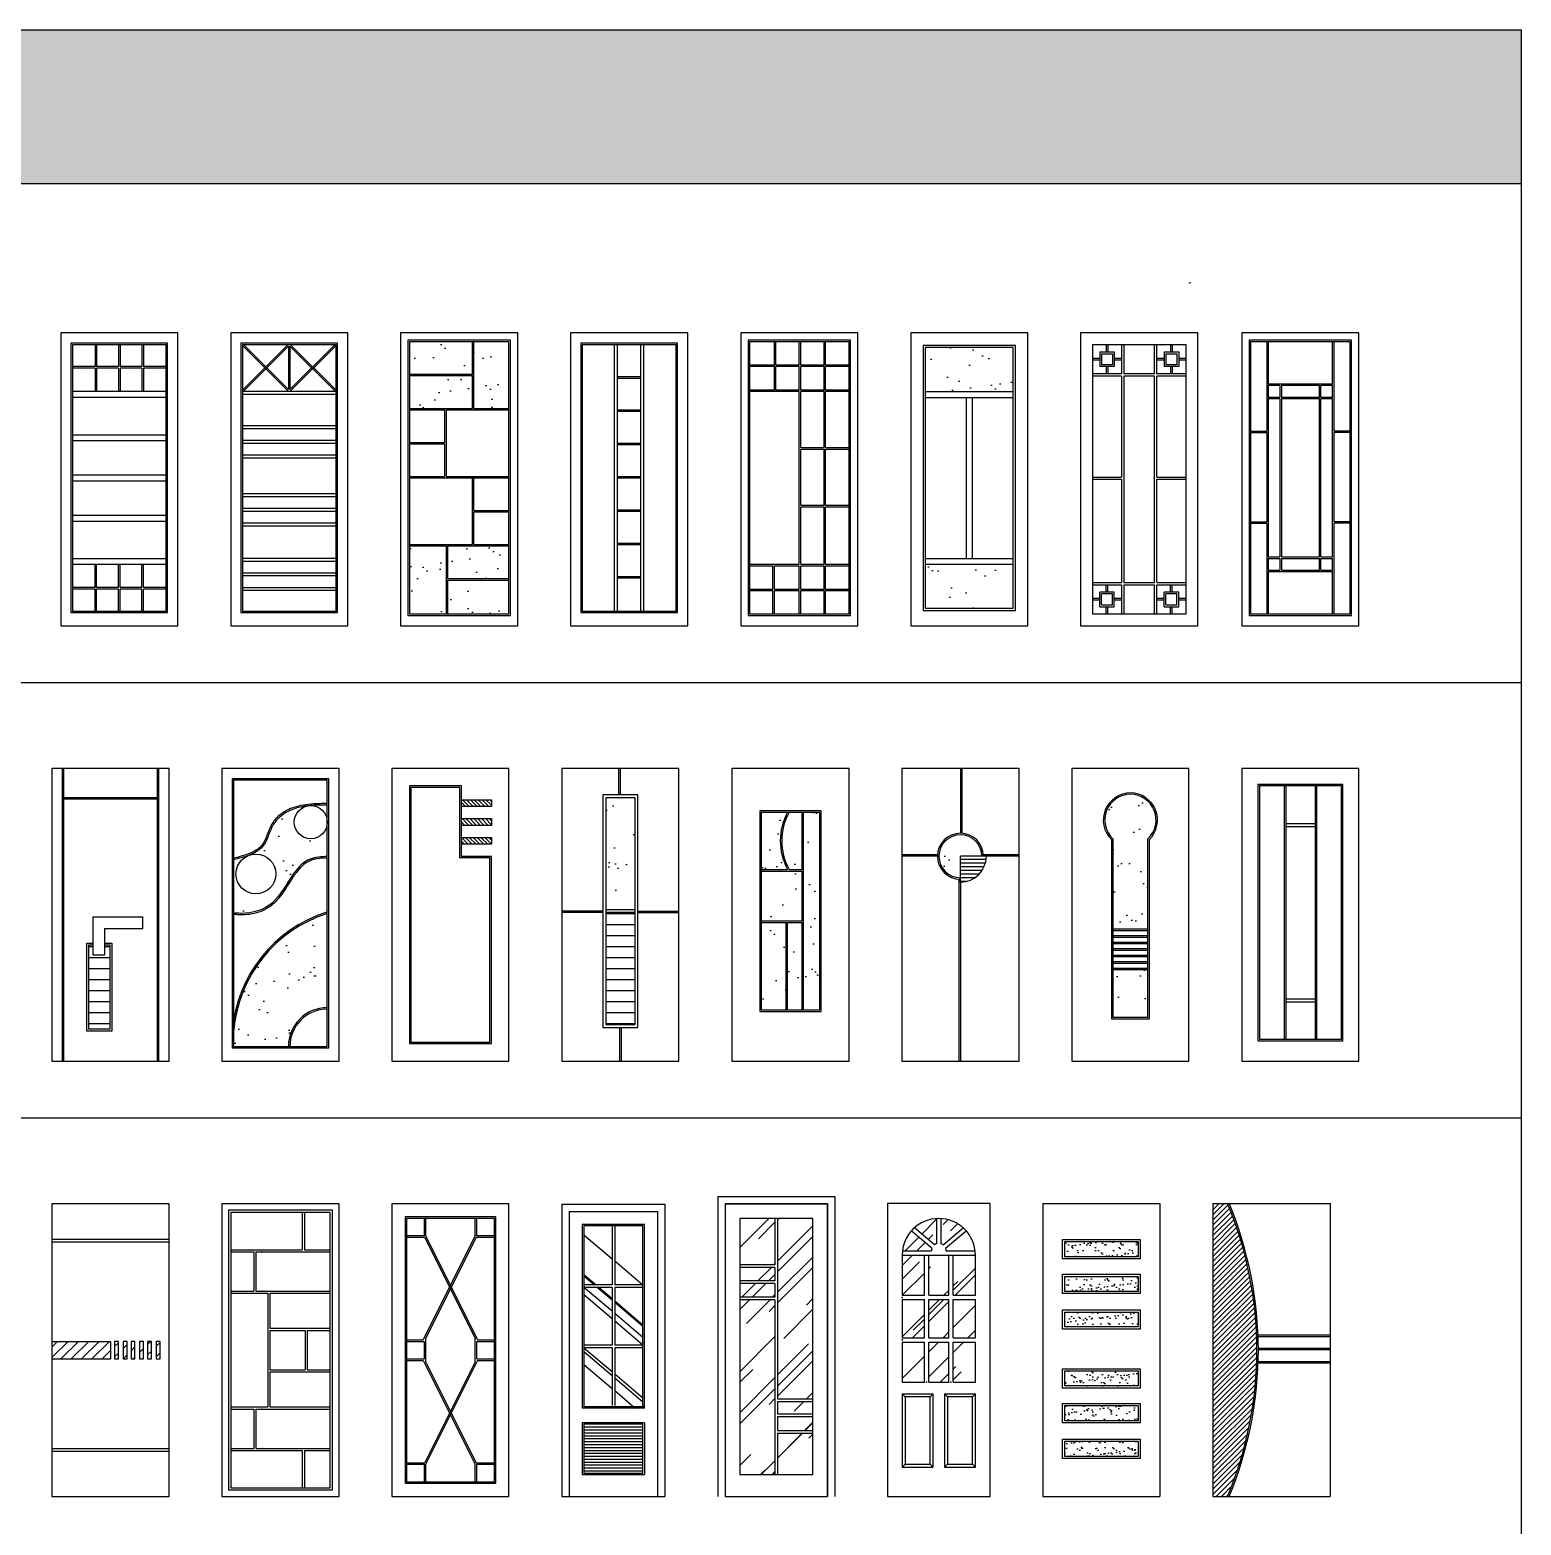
# Model space of a CAD drawing. Header units: millimetres. Extents: x 359 to 33527, y 260 to 20713.
# Drawn here: x 23340 to 33527, y 10499 to 20713 of the extents above; entities that cross this region are included whole.
import ezdxf

# ---------------------------------------------------------------- set-up
doc = ezdxf.new("R2010")
doc.units = ezdxf.units.MM
doc.layers.add('www.cad-blocks.net', color=7, linetype='Continuous')

# ---------------------------------------------------------------- blocks, each defined once
blk = doc.blocks.new('A$C00F15E11')
for p, q in [((235, 1920), (235, 1770)), ((245, 1920), (245, 1770)), ((395, 1920), (395, 1770)), ((405, 1920), (405, 1770)), ((555, 1920), (555, 1770)), ((565, 1920), (565, 1770)), ((235, 1770), (80, 1770)), ((235, 1760), (80, 1760)), ((235, 1760), (235, 1600)), ((395, 1770), (245, 1770)), ((395, 1760), (245, 1760)), ((245, 1760), (245, 1600)), ((395, 1760), (395, 1600)), ((555, 1770), (405, 1770)), ((555, 1760), (405, 1760)), ((405, 1760), (405, 1600)), ((555, 1760), (555, 1600)), ((720, 1770), (565, 1770)), ((720, 1760), (565, 1760)), ((565, 1760), (565, 1600)), ((720, 1600), (80, 1600)), ((720, 1560), (80, 1560)), ((80, 1305), (720, 1305)), ((80, 1265), (720, 1265)), ((80, 1030), (720, 1030)), ((80, 990), (720, 990)), ((80, 755), (720, 755)), ((80, 715), (720, 715)), ((80, 460), (720, 460)), ((80, 420), (720, 420)), ((235, 260), (235, 420)), ((245, 260), (245, 420)), ((395, 260), (395, 420)), ((405, 260), (405, 420)), ((555, 260), (555, 420)), ((565, 260), (565, 420)), ((235, 260), (80, 260)), ((235, 250), (80, 250)), ((235, 100), (235, 250)), ((395, 260), (245, 260)), ((245, 100), (245, 250)), ((395, 250), (245, 250)), ((395, 100), (395, 250)), ((555, 260), (405, 260)), ((405, 100), (405, 250)), ((555, 250), (405, 250)), ((555, 100), (555, 250)), ((720, 260), (565, 260)), ((720, 250), (565, 250)), ((565, 100), (565, 250))]:
    blk.add_line(p, q)
for points in [[(0, 0), (800, 0), (800, 2000), (0, 2000)], [(730, 1930), (70, 1930), (70, 90), (730, 90)], [(720, 1920), (80, 1920), (80, 100), (720, 100)]]:
    blk.add_lwpolyline(points, close=True)
blk = doc.blocks.new('A$C26A405C4')
for p, q in [((391, 1920), (80, 1609)), ((80, 1915), (395, 1600)), ((395, 1910), (85, 1600)), ((89, 1920), (395, 1614)), ((395, 1910), (395, 1614)), ((405, 1614), (711, 1920)), ((405, 1600), (720, 1915)), ((405, 1910), (405, 1614)), ((405, 1910), (715, 1600)), ((409, 1920), (720, 1609)), ((720, 1600), (80, 1600)), ((720, 1580), (80, 1580)), ((80, 1367), (720, 1367)), ((80, 1347), (720, 1347)), ((80, 1267), (720, 1267)), ((80, 1247), (720, 1247)), ((80, 1167), (720, 1167)), ((80, 1147), (720, 1147)), ((80, 903), (720, 903)), ((80, 883), (720, 883)), ((80, 803), (720, 803)), ((80, 783), (720, 783)), ((80, 703), (720, 703)), ((80, 683), (720, 683)), ((80, 462), (720, 462)), ((80, 442), (720, 442)), ((80, 362), (720, 362)), ((80, 342), (720, 342)), ((80, 262), (720, 262)), ((80, 242), (720, 242))]:
    blk.add_line(p, q)
for points in [[(0, 0), (800, 0), (800, 2000), (0, 2000)], [(730, 90), (730, 1930), (70, 1930), (70, 90)], [(720, 100), (720, 1920), (80, 1920), (80, 100)]]:
    blk.add_lwpolyline(points, close=True)
blk = doc.blocks.new('A$C752C6423')
h = blk.add_hatch()
h.set_pattern_fill('AR-SAND', color=256, scale=150, style=0)
h.set_pattern_definition([(37.5, (-105313.05, 60740.51), (-9.449, 289.02357), [0, -228, 0, -255, 0, -243.75]), (7.5, (-105313.05, 60740.5), (265.4665, 423.3219), [0, -123, 0, -205.5, 0, -78.75]), (327.5, (-105497.55, 60740.51), (467.1213, 0.84886), [0, -75, 0, -270, 0, -352.5]), (317.5, (-105497.55, 60740.5), (450.919, 131.6513), [0, -37.5, 0, -177, 0, -202.5])])
h.paths.add_polyline_path([(490, 1717), (490, 1940), (60, 1940), (60, 1717)])
h.paths.add_polyline_path([(740, 1940), (500, 1940), (500, 1485), (740, 1485)])
h.paths.add_polyline_path([(490, 1485), (490, 1707), (60, 1707), (60, 1485)])
h.paths.add_polyline_path([(310, 545), (60, 545), (60, 80), (310, 80)])
h.paths.add_polyline_path([(740, 322), (740, 545), (320, 545), (320, 322)])
h.paths.add_polyline_path([(740, 80), (740, 312), (320, 312), (320, 80)])
for p, q in [((490, 1717), (490, 1940)), ((500, 1485), (500, 1940)), ((490, 1717), (60, 1717)), ((490, 1707), (60, 1707)), ((490, 1485), (490, 1707)), ((60, 1485), (490, 1485)), ((60, 1475), (300, 1475)), ((300, 1475), (300, 1252)), ((310, 1475), (310, 1020)), ((310, 1475), (740, 1475)), ((500, 1485), (740, 1485)), ((60, 1252), (300, 1252)), ((60, 1242), (300, 1242)), ((300, 1242), (300, 1020)), ((60, 1020), (300, 1020)), ((60, 1010), (740, 1010)), ((310, 1020), (740, 1020)), ((490, 555), (490, 1010)), ((500, 787), (500, 1010)), ((500, 787), (740, 787)), ((500, 777), (740, 777)), ((500, 555), (500, 777)), ((60, 555), (490, 555)), ((60, 545), (310, 545)), ((310, 545), (310, 80)), ((320, 545), (740, 545)), ((320, 545), (320, 322)), ((500, 555), (740, 555)), ((320, 322), (740, 322)), ((320, 312), (740, 312)), ((320, 312), (320, 80))]:
    blk.add_line(p, q)
for points in [[(0, 0), (800, 0), (800, 2000), (0, 2000)], [(750, 1950), (50, 1950), (50, 70), (750, 70)], [(740, 1940), (60, 1940), (60, 80), (740, 80)]]:
    blk.add_lwpolyline(points, close=True)
blk = doc.blocks.new('A$C3696705E')
for p, q in [((300, 100), (300, 1920)), ((320, 100), (320, 1920)), ((480, 100), (480, 1920)), ((500, 100), (500, 1920)), ((320, 1702), (480, 1702)), ((320, 1692), (480, 1692)), ((320, 1475), (480, 1475)), ((320, 1465), (480, 1465)), ((320, 1247), (480, 1247)), ((320, 1237), (480, 1237)), ((320, 1020), (480, 1020)), ((320, 1010), (480, 1010)), ((320, 792), (480, 792)), ((320, 782), (480, 782)), ((320, 565), (480, 565)), ((320, 555), (480, 555)), ((320, 337), (480, 337)), ((320, 327), (480, 327))]:
    blk.add_line(p, q)
for points in [[(0, 0), (800, 0), (800, 2000), (0, 2000)], [(70, 90), (730, 90), (730, 1930), (70, 1930)], [(80, 100), (720, 100), (720, 1920), (80, 1920)]]:
    blk.add_lwpolyline(points, close=True)
for p in [(320, 1692), (320, 1465), (320, 1237), (320, 1010), (320, 782), (320, 555), (320, 327)]:
    blk.add_point(p)
blk = doc.blocks.new('A$C23E9397D')
for p, q in [((230, 1780), (230, 1940)), ((240, 1780), (240, 1940)), ((400, 1780), (400, 1940)), ((410, 1780), (410, 1940)), ((570, 1780), (570, 1940)), ((580, 1780), (580, 1940)), ((230, 1780), (60, 1780)), ((230, 1770), (60, 1770)), ((230, 1610), (230, 1770)), ((400, 1780), (240, 1780)), ((400, 1770), (240, 1770)), ((240, 1610), (240, 1770)), ((400, 1610), (400, 1770)), ((570, 1780), (410, 1780)), ((570, 1770), (410, 1770)), ((410, 1610), (410, 1770)), ((570, 1610), (570, 1770)), ((740, 1780), (580, 1780)), ((580, 1610), (580, 1770)), ((740, 1770), (580, 1770)), ((230, 1610), (60, 1610)), ((400, 1600), (60, 1600)), ((400, 1610), (240, 1610)), ((400, 420), (400, 1600)), ((570, 1610), (410, 1610)), ((570, 1600), (410, 1600)), ((410, 1217), (410, 1600)), ((570, 1217), (570, 1600)), ((740, 1610), (580, 1610)), ((580, 1217), (580, 1600)), ((740, 1600), (580, 1600)), ((410, 1217), (570, 1217)), ((410, 1207), (570, 1207)), ((410, 823), (410, 1207)), ((570, 823), (570, 1207)), ((580, 1217), (740, 1217)), ((580, 823), (580, 1207)), ((580, 1207), (740, 1207)), ((410, 823), (570, 823)), ((580, 823), (740, 823)), ((410, 813), (570, 813)), ((410, 420), (410, 813)), ((570, 420), (570, 813)), ((580, 813), (740, 813)), ((580, 420), (580, 813)), ((60, 420), (400, 420)), ((60, 410), (220, 410)), ((220, 250), (220, 410)), ((230, 250), (230, 410)), ((230, 410), (400, 410)), ((400, 250), (400, 410)), ((410, 420), (570, 420)), ((410, 410), (570, 410)), ((410, 250), (410, 410)), ((570, 250), (570, 410)), ((580, 420), (740, 420)), ((580, 250), (580, 410)), ((580, 410), (740, 410)), ((60, 250), (220, 250)), ((60, 240), (220, 240)), ((220, 80), (220, 240)), ((230, 250), (400, 250)), ((230, 240), (400, 240)), ((230, 80), (230, 240)), ((400, 80), (400, 240)), ((410, 250), (570, 250)), ((410, 240), (570, 240)), ((410, 80), (410, 240)), ((570, 80), (570, 240)), ((580, 250), (740, 250)), ((580, 80), (580, 240)), ((580, 240), (740, 240))]:
    blk.add_line(p, q)
for points in [[(0, 0), (800, 0), (800, 2000), (0, 2000)], [(750, 1950), (50, 1950), (50, 70), (750, 70)], [(740, 1940), (60, 1940), (60, 80), (740, 80)]]:
    blk.add_lwpolyline(points, close=True)
for p in [(230, 80), (400, 80), (570, 80)]:
    blk.add_point(p)
blk = doc.blocks.new('A$C69581939')
h = blk.add_hatch()
h.set_pattern_fill('AR-SAND', color=256, scale=150, style=0)
h.set_pattern_definition([(37.5, (-110777.88, 60740.51), (-9.449, 289.02357), [0, -228, 0, -255, 0, -243.75]), (7.5, (-110777.9, 60740.5), (265.4665, 423.3219), [0, -123, 0, -205.5, 0, -78.75]), (327.5, (-110962.38, 60740.51), (467.1213, 0.84886), [0, -75, 0, -270, 0, -352.5]), (317.5, (-110962.4, 60740.5), (450.919, 131.6513), [0, -37.5, 0, -177, 0, -202.5])])
h.paths.add_polyline_path([(100, 1900), (100, 1600), (700, 1600), (700, 1900)])
h.paths.add_polyline_path([(700, 120), (700, 420), (100, 420), (100, 120)])
for p, q in [((100, 1600), (700, 1600)), ((100, 1560), (700, 1560)), ((380, 1560), (380, 460)), ((420, 1560), (420, 460)), ((100, 460), (700, 460)), ((100, 420), (700, 420))]:
    blk.add_line(p, q)
for points in [[(0, 0), (800, 0), (800, 2000), (0, 2000)], [(85, 105), (715, 105), (715, 1915), (85, 1915)], [(100, 120), (700, 120), (700, 1900), (100, 1900)]]:
    blk.add_lwpolyline(points, close=True)
blk = doc.blocks.new('A$C3D557735')
for p, q in [((80, 1920), (80, 80)), ((720, 1920), (80, 1920)), ((130, 1870), (230, 1870)), ((130, 1870), (130, 1770)), ((142, 1858), (142, 1782)), ((142, 1858), (218, 1858)), ((175, 1920), (175, 1870)), ((185, 1920), (185, 1870)), ((218, 1858), (218, 1782)), ((230, 1870), (230, 1770)), ((280, 1920), (280, 1720)), ((295, 1920), (295, 1720)), ((505, 1720), (505, 1920)), ((520, 1720), (520, 1920)), ((570, 1870), (570, 1770)), ((570, 1870), (670, 1870)), ((582, 1858), (658, 1858)), ((582, 1858), (582, 1782)), ((615, 1920), (615, 1870)), ((625, 1920), (625, 1870)), ((658, 1858), (658, 1782)), ((670, 1870), (670, 1770)), ((720, 80), (720, 1920)), ((130, 1825), (80, 1825)), ((130, 1815), (80, 1815)), ((230, 1770), (130, 1770)), ((218, 1782), (142, 1782)), ((175, 1770), (175, 1720)), ((185, 1770), (185, 1720)), ((280, 1825), (230, 1825)), ((280, 1815), (230, 1815)), ((570, 1825), (520, 1825)), ((570, 1815), (520, 1815)), ((670, 1770), (570, 1770)), ((658, 1782), (582, 1782)), ((615, 1770), (615, 1720)), ((625, 1770), (625, 1720)), ((720, 1825), (670, 1825)), ((720, 1815), (670, 1815)), ((280, 1720), (80, 1720)), ((280, 1705), (80, 1705)), ((280, 1705), (280, 1015)), ((505, 1720), (295, 1720)), ((295, 1705), (295, 295)), ((505, 1705), (295, 1705)), ((505, 295), (505, 1705)), ((720, 1720), (520, 1720)), ((520, 1015), (520, 1705)), ((720, 1705), (520, 1705)), ((80, 1015), (280, 1015)), ((80, 1000), (280, 1000)), ((280, 1000), (280, 295)), ((520, 1015), (720, 1015)), ((520, 1000), (720, 1000)), ((520, 295), (520, 1000)), ((80, 295), (280, 295)), ((80, 280), (280, 280)), ((130, 130), (130, 230)), ((230, 230), (130, 230)), ((142, 142), (142, 218)), ((218, 218), (142, 218)), ((175, 230), (175, 280)), ((185, 230), (185, 280)), ((218, 142), (218, 218)), ((230, 130), (230, 230)), ((280, 280), (280, 80)), ((295, 295), (505, 295)), ((295, 280), (505, 280)), ((295, 280), (295, 80)), ((505, 80), (505, 280)), ((520, 295), (720, 295)), ((520, 280), (720, 280)), ((520, 80), (520, 280)), ((670, 230), (570, 230)), ((570, 130), (570, 230)), ((658, 218), (582, 218)), ((582, 142), (582, 218)), ((615, 230), (615, 280)), ((625, 230), (625, 280)), ((658, 142), (658, 218)), ((670, 130), (670, 230)), ((130, 185), (80, 185)), ((130, 175), (80, 175)), ((130, 130), (230, 130)), ((142, 142), (218, 142)), ((175, 80), (175, 130)), ((185, 80), (185, 130)), ((280, 185), (230, 185)), ((280, 175), (230, 175)), ((570, 185), (520, 185)), ((570, 175), (520, 175)), ((570, 130), (670, 130)), ((582, 142), (658, 142)), ((615, 80), (615, 130)), ((625, 80), (625, 130)), ((720, 185), (670, 185)), ((720, 175), (670, 175)), ((80, 80), (720, 80))]:
    blk.add_line(p, q)
blk.add_lwpolyline([(0, 0), (800, 0), (800, 2000), (0, 2000)], close=True)
blk = doc.blocks.new('A$C0D4B2F20')
for p, q in [((526, 1940), (526, 1330)), ((536, 1940), (536, 1650)), ((976, 1650), (976, 1940)), ((986, 1330), (986, 1940)), ((976, 1650), (536, 1650)), ((616, 1640), (536, 1640)), ((536, 1640), (536, 1560)), ((616, 1640), (616, 1560)), ((886, 1640), (626, 1640)), ((626, 1640), (626, 1560)), ((886, 1560), (886, 1640)), ((896, 1560), (896, 1640)), ((976, 1640), (896, 1640)), ((976, 1560), (976, 1640)), ((616, 1560), (536, 1560)), ((536, 1550), (536, 470)), ((616, 1550), (536, 1550)), ((616, 1550), (616, 470)), ((886, 1560), (626, 1560)), ((626, 1550), (626, 470)), ((886, 1550), (626, 1550)), ((886, 470), (886, 1550)), ((976, 1560), (896, 1560)), ((896, 470), (896, 1550)), ((976, 1550), (896, 1550)), ((976, 470), (976, 1550)), ((416, 1330), (526, 1330)), ((1096, 1330), (986, 1330)), ((416, 1320), (526, 1320)), ((526, 1320), (526, 710)), ((986, 710), (986, 1320)), ((1096, 1320), (986, 1320)), ((416, 710), (526, 710)), ((416, 700), (526, 700)), ((526, 700), (526, 80)), ((1096, 710), (986, 710)), ((1096, 700), (986, 700)), ((986, 80), (986, 700)), ((536, 470), (616, 470)), ((536, 460), (536, 380)), ((536, 460), (616, 460)), ((616, 460), (616, 380)), ((626, 470), (886, 470)), ((626, 460), (886, 460)), ((626, 460), (626, 380)), ((886, 380), (886, 460)), ((896, 470), (976, 470)), ((896, 460), (976, 460)), ((896, 380), (896, 460)), ((976, 380), (976, 460)), ((536, 380), (616, 380)), ((536, 370), (976, 370)), ((536, 370), (536, 80)), ((626, 380), (886, 380)), ((896, 380), (976, 380)), ((976, 80), (976, 370))]:
    blk.add_line(p, q)
for points in [[(356, 0), (1156, 0), (1156, 2000), (356, 2000)], [(1106, 70), (1106, 1950), (406, 1950), (406, 70)], [(1096, 80), (1096, 1940), (416, 1940), (416, 80)]]:
    blk.add_lwpolyline(points, close=True)
for p in [(0, 2342), (416, 1320), (416, 1320), (416, 700), (416, 700)]:
    blk.add_point(p)
blk = doc.blocks.new('A$C4E067DF5')
h = blk.add_hatch()
h.set_pattern_fill('LINE', color=256, scale=600, style=0)
h.set_pattern_definition([(0, (-105110.295, 51276.11), (0, 75), [])])
h.paths.add_polyline_path([(396, 794), (360, 794), (360, 726), (280, 726), (280, 794), (251, 794), (251, 218), (396, 218)])
for p, q in [((800, 2000), (0, 2000)), ((0, 2000), (0, 0)), ((70, 2000), (70, 0)), ((80, 2000), (80, 0)), ((720, 0), (720, 2000)), ((730, 0), (730, 2000)), ((800, 0), (800, 2000)), ((720, 1800), (80, 1800)), ((720, 1790), (80, 1790)), ((280, 986), (620, 986)), ((280, 986), (280, 726)), ((620, 906), (620, 986)), ((360, 906), (620, 906)), ((360, 906), (360, 726)), ((239, 806), (280, 806)), ((239, 206), (239, 806)), ((251, 794), (280, 794)), ((251, 218), (251, 794)), ((280, 726), (360, 726)), ((360, 806), (408, 806)), ((360, 794), (396, 794)), ((396, 794), (396, 218)), ((408, 806), (408, 206)), ((408, 206), (239, 206)), ((396, 218), (251, 218)), ((0, 0), (800, 0))]:
    blk.add_line(p, q)
blk = doc.blocks.new('A$C3F401F29')
h = blk.add_hatch()
h.set_pattern_fill('AR-SAND', color=256, scale=150, style=0)
h.set_pattern_definition([(37.5, (-110777.88, 66633), (-9.449, 289.02357), [0, -228, 0, -255, 0, -243.75]), (7.5, (-110777.9, 66633), (265.4665, 423.3219), [0, -123, 0, -205.5, 0, -78.75]), (327.5, (-110962.38, 66633), (467.1213, 0.84886), [0, -75, 0, -270, 0, -352.5]), (317.5, (-110962.4, 66633), (450.919, 131.6513), [0, -37.5, 0, -177, 0, -202.5])])
edge = h.paths.add_edge_path()
edge.add_spline(control_points=[(80, 1012), (95, 1011), (199, 1004), (371, 1061), (461, 1259), (587, 1393), (679, 1396), (720, 1398)], knot_values=[0, 0, 0, 0, 41.249755, 267.938383, 520.315304, 666.608538, 786.118277, 786.118277, 786.118277, 786.118277], degree=3, periodic=0)
edge.add_line((720, 1398), (720, 1633))
edge.add_arc((607, 1633), 113, 180, 360, ccw=False)
edge.add_arc((607, 1633), 113, 99.9425, 180, ccw=False)
edge.add_spline(control_points=[(587, 1744), (540, 1738), (449, 1717), (332, 1620), (299, 1431), (162, 1396), (80, 1376)], knot_values=[132.636701, 132.636701, 132.636701, 132.636701, 273.51687, 408.893638, 564.464986, 792.410761, 792.410761, 792.410761, 792.410761], degree=3, periodic=0)
edge.add_line((80, 1376), (80, 1012))
h.paths.add_polyline_path([(368, 1279, -1), (97, 1279, -1)], flags=16)
h.paths.add_polyline_path([(80, 205), (80, 100), (454, 100, -0.414214), (720, 366), (720, 1010, 0.30407)])
for points in [[(0, 0), (800, 0), (800, 2000), (0, 2000)], [(70, 90), (730, 90), (730, 1930), (70, 1930)], [(80, 100), (720, 100), (720, 1920), (80, 1920)]]:
    blk.add_lwpolyline(points, close=True)
for centre, radius in [((607, 1633), 113), ((232, 1279), 136)]:
    blk.add_circle(centre, radius)
for centre, radius, start, end in [((1000, 130), 933, 107.6734, 175.3251), ((1000, 130), 923, 107.6734, 175.3251), ((720, 100), 266, 90, 180), ((720, 100), 256, 90, 180)]:
    blk.add_arc(centre, radius, start, end)
for points, knots in [([(720, 1760), (706, 1760), (693, 1760), (667, 1759), (655, 1759), (631, 1758), (619, 1757), (584, 1754), (562, 1751), (518, 1742), (496, 1736), (467, 1725), (459, 1721), (427, 1706), (404, 1691), (379, 1668), (374, 1663), (359, 1647), (351, 1636), (342, 1621), (340, 1619), (338, 1614), (336, 1611), (332, 1603), (330, 1598), (323, 1582), (318, 1572), (310, 1550), (306, 1540), (298, 1519), (294, 1510), (287, 1497), (285, 1494), (282, 1488), (280, 1485), (277, 1481), (276, 1479), (273, 1476), (272, 1474), (267, 1469), (264, 1466), (254, 1456), (247, 1450), (230, 1439), (221, 1434), (202, 1424), (192, 1420), (166, 1410), (148, 1404), (114, 1395), (96, 1390), (78, 1385)], [0, 0, 0, 0, 40.701906, 40.701906, 76.890231, 76.890231, 112.552425, 112.552425, 178.472419, 178.472419, 244.392413, 244.392413, 269.246, 269.246, 346.28114, 346.28114, 366.321196, 366.321196, 406.401309, 406.401309, 414.544001, 414.544001, 422.686693, 422.686693, 438.972077, 438.972077, 472.230546, 472.230546, 505.489016, 505.489016, 538.747485, 538.747485, 551.676641, 551.676641, 561.500114, 561.500114, 569.2151, 569.2151, 576.930085, 576.930085, 592.360056, 592.360056, 625.402522, 625.402522, 658.444987, 658.444987, 691.487452, 691.487452, 742.084547, 742.084547, 792.410761, 792.410761, 792.410761, 792.410761]), ([(720, 1398), (679, 1396), (587, 1393), (461, 1259), (371, 1061), (199, 1004), (95, 1011), (80, 1012)], [0, 0, 0, 0, 119.509739, 265.802973, 518.179894, 744.868523, 786.118277, 786.118277, 786.118277, 786.118277]), ([(720, 1388), (707, 1387), (693, 1387), (667, 1385), (655, 1384), (633, 1380), (624, 1378), (613, 1374), (610, 1373), (605, 1371), (603, 1370), (599, 1368), (597, 1367), (591, 1364), (587, 1362), (574, 1354), (564, 1347), (546, 1331), (537, 1322), (521, 1304), (513, 1294), (501, 1278), (497, 1273), (490, 1263), (486, 1258), (476, 1242), (469, 1231), (450, 1202), (439, 1185), (416, 1150), (404, 1133), (381, 1105), (371, 1093), (356, 1079), (352, 1075), (344, 1069), (340, 1065), (328, 1056), (319, 1050), (292, 1034), (273, 1025), (232, 1011), (210, 1006), (181, 1002), (174, 1002), (160, 1000), (152, 1000), (139, 1000), (133, 1000), (122, 1000), (117, 1000), (107, 1000), (102, 1001), (91, 1001), (85, 1002), (80, 1002)], [0, 0, 0, 0, 39.170104, 39.170104, 78.340208, 78.340208, 108.063423, 108.063423, 117.561085, 117.561085, 124.878561, 124.878561, 132.196036, 132.196036, 146.830988, 146.830988, 183.974693, 183.974693, 221.118399, 221.118399, 258.262105, 258.262105, 276.918843, 276.918843, 295.575581, 295.575581, 332.889057, 332.889057, 394.396989, 394.396989, 455.90492, 455.90492, 503.664293, 503.664293, 519.259254, 519.259254, 534.854215, 534.854215, 566.044138, 566.044138, 628.423982, 628.423982, 690.803827, 690.803827, 709.226671, 709.226671, 729.766851, 729.766851, 744.173737, 744.173737, 757.624329, 757.624329, 771.074921, 771.074921, 786.118277, 786.118277, 786.118277, 786.118277])]:
    blk.add_open_spline(points, degree=3, knots=knots)
blk.add_spline([(720, 1750), (603, 1746), (452, 1706), (351, 1616), (285, 1475), (80, 1376)], degree=3)
blk = doc.blocks.new('A$C26957F63')
h = blk.add_hatch()
h.set_pattern_fill('ANSI31', color=256, scale=150, angle=90, style=0)
h.set_pattern_definition([(135, (-112599.495, 66632.995), (-13.2582521, -13.2582521), [])])
h.paths.add_polyline_path([(680, 1786), (475, 1786), (475, 1740), (680, 1740)])
h.paths.add_polyline_path([(680, 1657), (475, 1657), (475, 1611), (680, 1611)])
h.paths.add_polyline_path([(680, 1528), (475, 1528), (475, 1482), (680, 1482)])
for p, q in [((0, 2000), (0, 0)), ((800, 2000), (0, 2000)), ((800, 0), (800, 2000)), ((0, 0), (800, 0))]:
    blk.add_line(p, q)
for points in [[(475, 1880), (120, 1880), (120, 120), (680, 120), (680, 1399), (475, 1399)], [(465, 1870), (130, 1870), (130, 130), (670, 130), (670, 1389), (465, 1389)], [(475, 1786), (680, 1786), (680, 1740), (475, 1740)], [(475, 1657), (680, 1657), (680, 1611), (475, 1611)], [(475, 1528), (680, 1528), (680, 1482), (475, 1482)]]:
    blk.add_lwpolyline(points, close=True)
blk = doc.blocks.new('A$C27FB3B59')
h = blk.add_hatch()
h.set_pattern_fill('AR-SAND', color=256, scale=150, style=0)
h.set_pattern_definition([(37.5, (-114425.94, 66633), (-9.449, 289.02357), [0, -228, 0, -255, 0, -243.75]), (7.5, (-114425.94, 66633), (265.4665, 423.3219), [0, -123, 0, -205.5, 0, -78.75]), (327.5, (-114610.44, 66633), (467.1213, 0.84886), [0, -75, 0, -270, 0, -352.5]), (317.5, (-114610.44, 66633), (450.919, 131.6513), [0, -37.5, 0, -177, 0, -202.5])])
h.paths.add_polyline_path([(300, 1035), (500, 1035), (500, 1800), (300, 1800)])
h = blk.add_hatch()
h.set_pattern_fill('LINE', color=256, scale=600, style=0)
h.set_pattern_definition([(0, (-108664.98, 51276.11), (0, 75), [])])
h.paths.add_polyline_path([(500, 1015), (300, 1015), (300, 250), (500, 250)])
for p, q in [((390, 1820), (390, 2000)), ((400, 1820), (400, 2000)), ((280, 1025), (0, 1025)), ((500, 1035), (300, 1035)), ((520, 1025), (800, 1025)), ((280, 1015), (0, 1015)), ((500, 1015), (300, 1015)), ((520, 1015), (800, 1015)), ((395, 230), (395, 0)), ((405, 230), (405, 0))]:
    blk.add_line(p, q)
for points in [[(0, 0), (800, 0), (800, 2000), (0, 2000)], [(280, 230), (520, 230), (520, 1820), (280, 1820)], [(300, 250), (500, 250), (500, 1800), (300, 1800)]]:
    blk.add_lwpolyline(points, close=True)
blk = doc.blocks.new('A$C194D39AF')
h = blk.add_hatch()
h.set_pattern_fill('AR-SAND', color=256, scale=150, style=0)
h.set_pattern_definition([(37.5, (-116242.72, 66633), (-9.449, 289.02357), [0, -228, 0, -255, 0, -243.75]), (7.5, (-116242.7, 66633), (265.4665, 423.3219), [0, -123, 0, -205.5, 0, -78.75]), (327.5, (-116427.22, 66633), (467.1213, 0.84886), [0, -75, 0, -270, 0, -352.5]), (317.5, (-116427.2, 66633), (450.919, 131.6513), [0, -37.5, 0, -177, 0, -202.5])])
h.paths.add_polyline_path([(600, 1700), (490, 1700), (490, 350), (600, 350)])
h.paths.add_polyline_path([(480, 1299), (200, 1299), (200, 958), (480, 958)])
h.paths.add_polyline_path([(391, 1309), (480, 1309), (480, 1700), (391, 1700, 0.263261)])
h.paths.add_polyline_path([(200, 1309), (380, 1309, -0.255869), (380, 1700), (200, 1700)])
h.paths.add_polyline_path([(370, 948), (200, 948), (200, 350), (370, 350)])
h.paths.add_polyline_path([(480, 948), (380, 948), (380, 350), (480, 350)])
for p, q in [((800, 2000), (0, 2000)), ((0, 2000), (0, 0)), ((800, 0), (800, 2000)), ((480, 1309), (480, 1700)), ((490, 350), (490, 1700)), ((200, 1309), (380, 1309)), ((200, 1299), (480, 1299)), ((391, 1309), (480, 1309)), ((480, 958), (480, 1299)), ((200, 958), (480, 958)), ((200, 948), (370, 948)), ((370, 350), (370, 948)), ((380, 948), (480, 948)), ((380, 350), (380, 948)), ((480, 350), (480, 948)), ((0, 0), (800, 0))]:
    blk.add_line(p, q)
for points in [[(610, 1710), (190, 1710), (190, 340), (610, 340)], [(600, 1700), (200, 1700), (200, 350), (600, 350)]]:
    blk.add_lwpolyline(points, close=True)
for radius, start, end in [(407, 151.2954, 208.7046), (397, 150.5018, 209.4982)]:
    blk.add_arc((737, 1505), radius, start, end)
blk = doc.blocks.new('A$C7A992828')
h = blk.add_hatch()
h.set_pattern_fill('AR-SAND', color=256, scale=150, style=0)
h.set_pattern_definition([(37.5, (-118064.33, 66633), (-9.449, 289.02357), [0, -228, 0, -255, 0, -243.75]), (7.5, (-118064.33, 66633), (265.4665, 423.3219), [0, -123, 0, -205.5, 0, -78.75]), (327.5, (-118248.83, 66633), (467.1213, 0.84886), [0, -75, 0, -270, 0, -352.5]), (317.5, (-118248.83, 66633), (450.919, 131.6513), [0, -37.5, 0, -177, 0, -202.5])])
h.paths.add_polyline_path([(400, 1400), (547, 1400, 2.414214), (400, 1253)])
h = blk.add_hatch()
h.set_pattern_fill('LINE', color=256, scale=200, style=0)
h.set_pattern_definition([(0, (-102777.108, 53521.976), (0, 25), [])])
h.paths.add_polyline_path([(577, 1400), (400, 1400), (400, 1223, 0.414214)])
for p, q in [((800, 2000), (0, 2000)), ((0, 2000), (0, 0)), ((400, 2000), (400, 1557)), ((410, 2000), (410, 1557)), ((800, 0), (800, 2000)), ((243, 1410), (0, 1410)), ((243, 1400), (0, 1400)), ((400, 1223), (400, 1400)), ((577, 1400), (400, 1400)), ((800, 1410), (557, 1410)), ((800, 1400), (577, 1400)), ((390, 1243), (390, 0)), ((400, 1223), (400, 0)), ((0, 0), (800, 0))]:
    blk.add_line(p, q)
for radius, start, end in [(157, 0, 270), (147, 0, 270), (177, 270, 0)]:
    blk.add_arc((400, 1400), radius, start, end)
blk = doc.blocks.new('A$C5CD330B3')
h = blk.add_hatch()
h.set_pattern_fill('AR-SAND', color=256, scale=150, style=0)
h.set_pattern_definition([(37.5, (-119885.94, 66633), (-9.449, 289.02357), [0, -228, 0, -255, 0, -243.75]), (7.5, (-119885.94, 66633), (265.4665, 423.3219), [0, -123, 0, -205.5, 0, -78.75]), (327.5, (-120070.44, 66633), (467.1213, 0.84886), [0, -75, 0, -270, 0, -352.5]), (317.5, (-120070.44, 66633), (450.919, 131.6513), [0, -37.5, 0, -177, 0, -202.5])])
h.paths.add_polyline_path([(280, 1520), (280, 903), (520, 903), (520, 1520, 2.525558)])
h.paths.add_polyline_path([(280, 300), (520, 300), (520, 626), (280, 626)])
for p, q in [((0, 2000), (0, 0)), ((800, 2000), (0, 2000)), ((800, 0), (800, 2000)), ((280, 903), (520, 903)), ((280, 893), (520, 893)), ((280, 858), (520, 858)), ((280, 848), (520, 848)), ((280, 814), (520, 814)), ((280, 804), (520, 804)), ((280, 769), (520, 769)), ((280, 759), (520, 759)), ((280, 725), (520, 725)), ((280, 715), (520, 715)), ((280, 680), (520, 680)), ((280, 670), (520, 670)), ((280, 636), (520, 636)), ((280, 626), (520, 626)), ((0, 0), (800, 0))]:
    blk.add_line(p, q)
for points in [[(530, 1515, 2.440947), (270, 1515), (270, 290), (530, 290)], [(520, 1520, 2.525558), (280, 1520), (280, 300), (520, 300)]]:
    blk.add_lwpolyline(points, format="xyb", close=True)
blk = doc.blocks.new('A$C2B3358E2')
for p, q in [((290, 1880), (290, 150)), ((300, 1880), (300, 150)), ((500, 1880), (500, 150)), ((510, 1880), (510, 150)), ((300, 1624), (500, 1624)), ((300, 1604), (500, 1604)), ((300, 426), (500, 426)), ((300, 406), (500, 406))]:
    blk.add_line(p, q)
for points in [[(0, 0), (800, 0), (800, 2000), (0, 2000)], [(110, 140), (690, 140), (690, 1890), (110, 1890)], [(120, 150), (680, 150), (680, 1880), (120, 1880)]]:
    blk.add_lwpolyline(points, close=True)
blk = doc.blocks.new('A$C437547B5')
h = blk.add_hatch()
h.set_pattern_fill('ANSI31,_O', color=256, scale=400)
h.set_pattern_definition([(45, (-87465.437, 59503.997), (-35.35534, 35.35534), [])])
h.paths.add_polyline_path([(0, 1060), (0, 940), (400, 940), (400, 1060)])
h.paths.add_polyline_path([(454, 1060), (427, 1060), (427, 940), (454, 940)])
h.paths.add_polyline_path([(513, 1060), (486, 1060), (486, 940), (513, 940)])
h.paths.add_polyline_path([(567, 1060), (540, 1060), (540, 940), (567, 940)])
h.paths.add_polyline_path([(626, 1060), (599, 1060), (599, 940), (626, 940)])
h.paths.add_polyline_path([(680, 1060), (653, 1060), (653, 940), (680, 940)])
h.paths.add_polyline_path([(712, 940), (739, 940), (739, 1060), (712, 1060)])
for p, q in [((0, 1759), (800, 1759)), ((0, 1739), (800, 1739)), ((0, 1060), (400, 1060)), ((400, 1060), (400, 940)), ((0, 940), (400, 940)), ((0, 329), (800, 329)), ((0, 309), (800, 309))]:
    blk.add_line(p, q)
for points in [[(0, 0), (800, 0), (800, 2000), (0, 2000)], [(454, 1060), (427, 1060), (427, 940), (454, 940)], [(513, 1060), (486, 1060), (486, 940), (513, 940)], [(567, 1060), (540, 1060), (540, 940), (567, 940)], [(626, 1060), (599, 1060), (599, 940), (626, 940)], [(680, 1060), (653, 1060), (653, 940), (680, 940)], [(739, 1060), (712, 1060), (712, 940), (739, 940)]]:
    blk.add_lwpolyline(points, close=True)
blk = doc.blocks.new('A$C72EA3CA6')
for p, q in [((549, 1940), (549, 1686)), ((564, 1940), (564, 1686)), ((60, 1686), (549, 1686)), ((60, 1671), (217, 1671)), ((217, 1671), (217, 1403)), ((232, 1671), (232, 1403)), ((232, 1671), (740, 1671)), ((564, 1686), (740, 1686)), ((60, 1403), (217, 1403)), ((60, 1388), (313, 1388)), ((232, 1403), (740, 1403)), ((313, 1388), (313, 612)), ((328, 1388), (740, 1388)), ((328, 1388), (328, 1149)), ((328, 1149), (740, 1149)), ((328, 1134), (328, 866)), ((328, 1134), (568, 1134)), ((568, 1134), (568, 866)), ((583, 1134), (740, 1134)), ((583, 1134), (583, 866)), ((328, 866), (568, 866)), ((328, 851), (740, 851)), ((328, 851), (328, 612)), ((583, 866), (740, 866)), ((60, 612), (313, 612)), ((60, 597), (217, 597)), ((217, 597), (217, 329)), ((232, 597), (740, 597)), ((232, 597), (232, 329)), ((328, 612), (740, 612)), ((60, 329), (217, 329)), ((60, 314), (549, 314)), ((232, 329), (740, 329)), ((549, 314), (549, 60)), ((564, 314), (740, 314)), ((564, 314), (564, 60))]:
    blk.add_line(p, q)
for points in [[(0, 0), (800, 0), (800, 2000), (0, 2000)], [(45, 45), (755, 45), (755, 1955), (45, 1955)], [(60, 60), (740, 60), (740, 1940), (60, 1940)]]:
    blk.add_lwpolyline(points, close=True)
for p in [(276, 1671), (276, 1403), (276, 597), (276, 329)]:
    blk.add_point(p)
blk = doc.blocks.new('A$C3A232EE5')
for p, q in [((220, 1900), (220, 1780)), ((230, 1900), (230, 1780)), ((570, 1782), (570, 1900)), ((580, 1780), (580, 1900)), ((220, 1780), (100, 1780)), ((225, 1770), (100, 1770)), ((570, 1782), (214, 1070)), ((225, 1770), (570, 1080)), ((229, 1784), (586, 1070)), ((575, 1770), (230, 1080)), ((700, 1770), (575, 1770)), ((700, 1780), (580, 1780)), ((100, 1070), (214, 1070)), ((100, 1060), (220, 1060)), ((220, 1060), (220, 940)), ((230, 1080), (230, 920)), ((570, 920), (570, 1080)), ((580, 1060), (700, 1060)), ((580, 940), (580, 1060)), ((586, 1070), (700, 1070)), ((100, 940), (220, 940)), ((100, 930), (214, 930)), ((214, 930), (570, 218)), ((570, 920), (225, 230)), ((586, 930), (230, 218)), ((230, 920), (575, 230)), ((580, 940), (700, 940)), ((586, 930), (700, 930)), ((100, 230), (225, 230)), ((100, 220), (220, 220)), ((220, 220), (220, 100)), ((230, 218), (230, 100)), ((570, 100), (570, 218)), ((575, 230), (700, 230)), ((580, 100), (580, 220)), ((580, 220), (700, 220))]:
    blk.add_line(p, q)
for points in [[(0, 0), (800, 0), (800, 2000), (0, 2000)], [(710, 90), (710, 1910), (90, 1910), (90, 90)], [(700, 100), (700, 1900), (100, 1900), (100, 100)]]:
    blk.add_lwpolyline(points, close=True)
blk = doc.blocks.new('A$C41C21B55')
for p, q in [((0, 1998), (704, 1998)), ((0, 1998), (0, 0)), ((50, 1948), (654, 1948)), ((50, 1948), (50, 0)), ((654, 1948), (654, 0)), ((704, 1998), (704, 0)), ((343, 1848), (343, 1445)), ((361, 1848), (361, 1445)), ((150, 1788), (343, 1624)), ((361, 1609), (554, 1445)), ((150, 1516), (234, 1445)), ((150, 1507), (223, 1445)), ((343, 1445), (150, 1445)), ((150, 1431), (343, 1268)), ((554, 1445), (361, 1445)), ((343, 1427), (150, 1427)), ((150, 1379), (343, 1215)), ((244, 1427), (343, 1343)), ((255, 1427), (343, 1352)), ((343, 1427), (343, 1033)), ((554, 1427), (361, 1427)), ((361, 1427), (361, 1033)), ((361, 1337), (554, 1173)), ((361, 1327), (554, 1163)), ((361, 1252), (554, 1088)), ((361, 1200), (554, 1036)), ((343, 1033), (150, 1033)), ((554, 1033), (361, 1033)), ((150, 1016), (343, 853)), ((343, 1015), (150, 1015)), ((150, 990), (343, 826)), ((343, 1015), (343, 621)), ((554, 1015), (361, 1015)), ((361, 1015), (361, 621)), ((150, 902), (343, 738)), ((361, 837), (554, 673)), ((361, 811), (554, 647)), ((361, 723), (502, 603)), ((564, 613), (150, 613)), ((343, 603), (140, 603)), ((564, 603), (195, 603)), ((564, 503), (140, 503)), ((140, 503), (140, 150)), ((554, 493), (150, 493)), ((150, 493), (150, 160)), ((554, 473), (150, 473)), ((554, 453), (150, 453)), ((554, 433), (150, 433)), ((554, 413), (150, 413)), ((554, 160), (554, 493)), ((564, 503), (564, 150)), ((554, 393), (150, 393)), ((554, 373), (150, 373)), ((554, 353), (150, 353)), ((554, 333), (150, 333)), ((554, 333), (150, 333)), ((554, 313), (150, 313)), ((554, 293), (150, 293)), ((554, 273), (150, 273)), ((554, 253), (150, 253)), ((554, 233), (150, 233)), ((554, 213), (150, 213)), ((554, 193), (150, 193)), ((554, 173), (150, 173)), ((150, 160), (554, 160)), ((0, 0), (704, 0))]:
    blk.add_line(p, q)
at = {"ltscale": 5}
blk.add_line((140, 150), (564, 150), dxfattribs=at)
for points in [[(564, 603), (564, 1858), (140, 1858), (140, 603)], [(554, 603), (554, 1848), (150, 1848), (150, 603)]]:
    blk.add_lwpolyline(points)
blk = doc.blocks.new('A$C79EE4014')
h = blk.add_hatch()
h.set_pattern_fill('AR-RROOF', color=256, scale=300, angle=45, style=0)
h.set_pattern_definition([(45, (2636.7, -98010.97), (254.5584, 678.8225), [4500, -600, 1500, -300]), (45, (2812.76, -97622.77), (-494.2676, 70.0036), [900, -99, 1800, -225]), (45, (2562.44, -97724.6), (960.9581, 1245.21504), [2400, -420, 1200, -300])])
h.paths.add_polyline_path([(390, 1900), (150, 1900), (150, 1583), (390, 1583)])
h.paths.add_polyline_path([(649, 1900), (408, 1900), (408, 667), (649, 667)])
h.paths.add_polyline_path([(390, 1473), (390, 1565), (150, 1565), (150, 1473)])
h.paths.add_polyline_path([(150, 1455), (150, 1362), (390, 1362), (390, 1455)])
h.paths.add_polyline_path([(150, 150), (390, 150), (390, 1344), (150, 1344)])
h.paths.add_polyline_path([(649, 433), (408, 433), (408, 150), (649, 150)])
h.paths.add_polyline_path([(408, 546), (408, 451), (649, 451), (649, 546)])
h.paths.add_polyline_path([(408, 649), (408, 564), (649, 564), (649, 649)])
for p, q in [((0, 2050), (799, 2050)), ((0, 2050), (0, 1)), ((799, 2050), (799, 1)), ((50, 2000), (749, 2000)), ((50, 2000), (50, 1)), ((749, 2000), (749, 1)), ((390, 1900), (390, 1583)), ((408, 1900), (408, 1890)), ((408, 1900), (408, 667)), ((390, 1583), (150, 1583)), ((390, 1565), (150, 1565)), ((390, 1565), (390, 1473)), ((390, 1473), (150, 1473)), ((390, 1455), (150, 1455)), ((390, 1455), (390, 1362)), ((390, 1362), (150, 1362)), ((390, 1344), (150, 1344)), ((390, 1344), (390, 1335)), ((390, 1344), (390, 150)), ((408, 667), (649, 667)), ((408, 649), (408, 564)), ((408, 649), (649, 649)), ((408, 564), (649, 564)), ((408, 546), (408, 451)), ((408, 546), (649, 546)), ((408, 451), (649, 451)), ((408, 433), (408, 150)), ((408, 433), (649, 433))]:
    blk.add_line(p, q)
for points in [[(749, 2000), (50, 2000), (50, 0), (749, 0)], [(649, 1900), (150, 1900), (150, 150), (649, 150)]]:
    blk.add_lwpolyline(points, close=True)
blk.add_arc((988, 747), 821, 134.5907, 134.9484)
blk = doc.blocks.new('A$C50CE677D')
h = blk.add_hatch()
h.set_pattern_fill('AR-RROOF', color=256, scale=300, angle=45, style=0)
h.set_pattern_definition([(45, (-62606.37, -70817.03), (254.5584, 678.8225), [4500, -600, 1500, -300]), (45, (-62430.3, -70428.83), (-494.2676, 70.0036), [900, -99, 1800, -225]), (45, (-62680.62, -70530.65), (960.9581, 1245.21504), [2400, -420, 1200, -300])])
h.paths.add_polyline_path([(252, 1344), (100, 1344), (100, 1084), (252, 1084)])
h.paths.add_polyline_path([(252, 1648), (100, 1648), (100, 1374), (252, 1374)])
h.paths.add_polyline_path([(282, 1374), (418, 1374), (418, 1648), (282, 1648)])
h.paths.add_polyline_path([(418, 1344), (282, 1344), (282, 1084), (418, 1084)])
h.paths.add_polyline_path([(600, 1344), (448, 1344), (448, 1084), (600, 1084)])
h.paths.add_polyline_path([(600, 1648), (448, 1648), (448, 1374), (600, 1374)])
h.paths.add_polyline_path([(600, 1054), (448, 1054), (448, 780), (600, 780)])
h.paths.add_polyline_path([(418, 1054), (282, 1054), (282, 780), (418, 780)])
h.paths.add_polyline_path([(252, 1054), (100, 1054), (100, 780), (252, 780)])
h.paths.add_polyline_path([(300, 1678, -0.088591), (303, 1695), (162, 1813, 0.151601), (102, 1678)])
h.paths.add_polyline_path([(321, 1719, -0.076784), (335, 1726), (335, 1898, 0.168608), (184, 1835)])
h.paths.add_polyline_path([(365, 1726, -0.076784), (379, 1719), (516, 1835, 0.168608), (365, 1898)])
h.paths.add_polyline_path([(397, 1695, -0.088591), (400, 1678), (598, 1678, 0.151601), (538, 1813)])
for p, q in [((700, 2000), (0, 2000)), ((0, 2000), (0, 0)), ((700, 0), (700, 2000)), ((335, 1898), (335, 1726)), ((365, 1898), (365, 1726)), ((303, 1695), (162, 1813)), ((321, 1719), (184, 1835)), ((379, 1719), (516, 1835)), ((397, 1695), (538, 1813)), ((100, 1678), (300, 1678)), ((100, 1648), (600, 1648)), ((100, 1648), (100, 1374)), ((252, 1374), (252, 1648)), ((282, 1374), (282, 1648)), ((400, 1678), (600, 1678)), ((418, 1374), (418, 1648)), ((448, 1374), (448, 1648)), ((600, 1374), (600, 1648)), ((100, 1374), (252, 1374)), ((100, 1344), (100, 1084)), ((100, 1344), (252, 1344)), ((252, 1084), (252, 1344)), ((282, 1374), (418, 1374)), ((282, 1084), (282, 1344)), ((282, 1344), (418, 1344)), ((418, 1084), (418, 1344)), ((448, 1374), (600, 1374)), ((448, 1084), (448, 1344)), ((448, 1344), (600, 1344)), ((600, 1084), (600, 1344)), ((100, 1084), (252, 1084)), ((100, 1054), (100, 780)), ((100, 1054), (252, 1054)), ((252, 780), (252, 1054)), ((282, 1084), (418, 1084)), ((282, 780), (282, 1054)), ((282, 1054), (418, 1054)), ((418, 780), (418, 1054)), ((448, 1084), (600, 1084)), ((448, 780), (448, 1054)), ((448, 1054), (600, 1054)), ((600, 780), (600, 1054)), ((100, 780), (252, 780)), ((282, 780), (418, 780)), ((448, 780), (600, 780)), ((100, 700), (100, 200)), ((120, 680), (100, 700)), ((100, 700), (310, 700)), ((290, 680), (310, 700)), ((310, 700), (310, 200)), ((390, 700), (390, 200)), ((410, 680), (390, 700)), ((390, 700), (600, 700)), ((580, 680), (600, 700)), ((600, 200), (600, 700)), ((100, 200), (120, 220)), ((310, 200), (290, 220)), ((410, 220), (390, 200)), ((580, 220), (600, 200)), ((100, 200), (310, 200)), ((390, 200), (600, 200)), ((0, 0), (700, 0))]:
    blk.add_line(p, q)
for points in [[(290, 680), (120, 680), (120, 220), (290, 220)], [(580, 680), (410, 680), (410, 220), (580, 220)]]:
    blk.add_lwpolyline(points, close=True)
for centre, radius, start, end in [((350, 1648), 250, 0, 180), ((350, 1678), 50.2, 159.7493, 180), ((350, 1678), 50.2, 107.3854, 124.9485), ((350, 1678), 50.2, 55.0515, 72.6146), ((350, 1678), 50.2, 0, 20.2507)]:
    blk.add_arc(centre, radius, start, end)
for p in [(100, 1359), (100, 1069), (267, 780), (433, 780)]:
    blk.add_point(p)
blk = doc.blocks.new('A$C45667AA2')
h = blk.add_hatch()
h.set_pattern_fill('AR-SAND', color=256, scale=40, style=0)
h.set_pattern_definition([(37.5, (75708.375, 47984.6), (-2.519734, 77.07295), [0, -60.8, 0, -68, 0, -65]), (7.5, (75708.37, 47984.6), (70.79107, 112.88584), [0, -32.8, 0, -54.8, 0, -21]), (327.5, (75659.175, 47984.6), (124.565674, 0.22636), [0, -20, 0, -72, 0, -94]), (317.5, (75659.17, 47984.6), (120.24506, 35.10702), [0, -10, 0, -47.2, 0, -54])])
h.paths.add_polyline_path([(650, 1637), (650, 1740), (150, 1740), (150, 1637)])
h.paths.add_polyline_path([(150, 1503), (150, 1400), (650, 1400), (650, 1503)])
h.paths.add_polyline_path([(150, 1259), (150, 1157), (650, 1157), (650, 1259)])
h.paths.add_polyline_path([(650, 754), (650, 857), (150, 857), (150, 754)])
h.paths.add_polyline_path([(650, 517), (650, 620), (150, 620), (150, 517)])
h.paths.add_polyline_path([(150, 376), (150, 273), (650, 273), (650, 376)])
for p, q in [((0, 2000), (0, 0)), ((0, 2000), (800, 2000)), ((800, 2000), (800, 0)), ((0, 0), (800, 0))]:
    blk.add_line(p, q)
for points in [[(135, 1755), (665, 1755), (665, 1622), (135, 1622)], [(150, 1740), (650, 1740), (650, 1637), (150, 1637)], [(135, 1518), (665, 1518), (665, 1385), (135, 1385)], [(150, 1503), (650, 1503), (650, 1400), (150, 1400)], [(135, 1274), (665, 1274), (665, 1142), (135, 1142)], [(150, 1259), (650, 1259), (650, 1157), (150, 1157)], [(135, 872), (665, 872), (665, 739), (135, 739)], [(150, 857), (650, 857), (650, 754), (150, 754)], [(135, 635), (665, 635), (665, 502), (135, 502)], [(150, 620), (650, 620), (650, 517), (150, 517)], [(135, 391), (665, 391), (665, 258), (135, 258)], [(150, 376), (650, 376), (650, 273), (150, 273)]]:
    blk.add_lwpolyline(points, close=True)
blk = doc.blocks.new('A$C3F4B44D6')
h = blk.add_hatch()
h.set_pattern_fill('ANSI31', color=256, scale=200, style=0)
h.set_pattern_definition([(45, (-58055.286, 35039.788), (-17.6776695, 17.6776695), [])])
h.paths.add_polyline_path([(0, 0), (100, 0, 0.2), (100, 2000), (0, 2000)])
for p, q in [((0, 2000), (800, 2000)), ((0, 2000), (0, 0)), ((800, 2000), (800, 0)), ((800, 1100), (308, 1100)), ((800, 1090), (308, 1090)), ((800, 920), (309, 920)), ((800, 1010), (310, 1010)), ((800, 1000), (310, 1000)), ((800, 910), (308, 910)), ((0, 0), (800, 0))]:
    blk.add_line(p, q)
for radius, start, end in [(2600, 337.3801, 22.6199), (2610, 337.4716, 22.5284)]:
    blk.add_arc((-2300, 1000), radius, start, end)
blk = doc.blocks.new('FORMAT')
at = {"true_color": 0x546d8e}
h = blk.add_hatch(color=155, dxfattribs=at)
h.set_gradient(color1=(68, 68, 68), color2=(84, 109, 142), tint=1)
h.paths.add_polyline_path([(4088, 20713), (4088, 19665), (33527, 19665), (33527, 20713)])
at = {"color": 155, "true_color": 0x546d8e}
for p, q in [((4088, 20713), (33527, 20713)), ((33527, 20713), (33527, 260)), ((33527, 19864), (33527, 907)), ((4088, 19665), (33527, 19665)), ((4088, 16255), (33527, 16255)), ((4088, 13281), (33527, 13281))]:
    blk.add_line(p, q, dxfattribs=at)

msp = doc.modelspace()

# ---------------------------------------------------------------- block references
for name, p in [('A$C0D4B2F20', (31263, 16643)), ('A$C00F15E11', (23551, 16643)), ('A$C26A405C4', (24712, 16643)), ('A$C752C6423', (25873, 16643)), ('A$C3696705E', (27034, 16643)), ('A$C23E9397D', (28196, 16643)), ('A$C69581939', (29357, 16643)), ('A$C3D557735', (30518, 16643)), ('A$C4E067DF5', (23491, 13668)), ('A$C3F401F29', (24652, 13668)), ('A$C26957F63', (25813, 13668)), ('A$C27FB3B59', (26974, 13668)), ('A$C194D39AF', (28136, 13668)), ('A$C7A992828', (29297, 13668)), ('A$C5CD330B3', (30458, 13668)), ('A$C2B3358E2', (31619, 13668)), ('A$C437547B5', (23491, 10694)), ('A$C72EA3CA6', (24652, 10694)), ('A$C3A232EE5', (25813, 10694)), ('A$C41C21B55', (26974, 10694)), ('A$C79EE4014', (28040, 10694)), ('A$C50CE677D', (29199, 10695)), ('A$C45667AA2', (30260, 10695)), ('A$C3F4B44D6', (31422, 10695))]:
    msp.add_blockref(name, p)
at = {"layer": 'www.cad-blocks.net'}
msp.add_blockref('FORMAT', (0, 0), dxfattribs=at)

doc.saveas('drawing.dxf')
